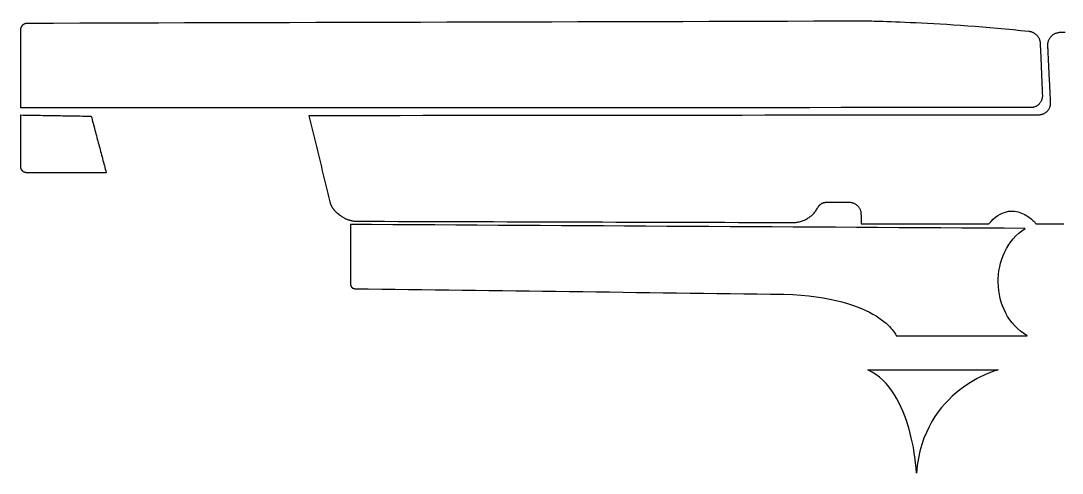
# Model space of a CAD drawing. Header units: metres. Extents: x 9 to 147, y -148 to -62.
# Drawn here: x 8.7 to 81.4, y -93.8 to -62.3 of the extents above; entities that cross this region are included whole.
import ezdxf

# ---------------------------------------------------------------- set-up
doc = ezdxf.new("R2010")
doc.units = ezdxf.units.M

msp = doc.modelspace()

# ---------------------------------------------------------------- linework, layer by layer
for points in [[(79.872332, -63.903606), (79.877158, -64.016382), (79.881984, -64.129158), (79.88681, -64.241934), (79.891636, -64.35471), (79.896462, -64.467486), (79.901288, -64.580262), (79.906114, -64.693038), (79.91094, -64.805814), (79.915766, -64.91859), (79.920592, -65.031366), (79.925418, -65.144142), (79.930244, -65.256918), (79.93507, -65.369694), (79.939896, -65.48247), (79.944722, -65.595246), (79.949548, -65.708022), (79.954374, -65.820798), (79.9592, -65.933574), (79.964026, -66.04635), (79.968852, -66.159126), (79.973678, -66.271902), (79.978504, -66.384678), (79.98333, -66.497454), (79.988156, -66.61023), (79.992982, -66.723006), (79.997808, -66.835782), (80.002634, -66.948558), (80.00746, -67.061334), (80.012286, -67.17411), (80.017112, -67.286886), (80.021938, -67.399662), (80.026764, -67.512438), (80.027526, -67.556126), (80.026002, -67.599306), (80.022192, -67.641724), (80.01635, -67.683634), (80.008476, -67.724782), (79.99857, -67.765168), (79.986632, -67.804792), (79.972662, -67.843654), (79.956914, -67.8815), (79.939388, -67.91833), (79.920084, -67.954144), (79.899002, -67.988942), (79.876396, -68.022724), (79.852266, -68.055236), (79.826358, -68.086478), (79.79918, -68.11645), (79.770478, -68.144898), (79.740506, -68.172076), (79.70901, -68.19773), (79.676244, -68.22186), (79.642462, -68.244466), (79.60741, -68.265294), (79.571342, -68.284344), (79.534258, -68.301616), (79.496158, -68.31711), (79.457042, -68.330826), (79.417164, -68.34251), (79.37627, -68.352162), (79.334614, -68.359782), (79.292196, -68.36537), (79.24927, -68.368672), (79.205582, -68.369942), (77.00391, -68.370704), (74.802238, -68.371466), (72.600566, -68.372228), (70.398894, -68.37299), (68.197222, -68.373752), (65.99555, -68.374514), (63.793878, -68.375276), (61.592206, -68.376038), (59.390534, -68.3768), (57.188862, -68.377562), (54.98719, -68.378324), (52.785518, -68.379086), (50.583846, -68.379848), (48.382174, -68.38061), (46.180502, -68.381372), (43.97883, -68.382134), (41.777158, -68.382896), (39.575486, -68.383658), (37.373814, -68.38442), (35.172142, -68.385182), (32.97047, -68.385944), (30.768798, -68.386706), (28.567126, -68.387468), (26.365454, -68.38823), (24.163782, -68.388992), (21.96211, -68.389754), (19.760438, -68.390516), (17.558766, -68.391278), (15.357094, -68.39204), (13.155422, -68.392802), (10.95375, -68.393564), (8.752078, -68.394326), (8.752078, -68.223638), (8.752078, -68.05295), (8.752078, -67.882262), (8.752078, -67.711574), (8.752078, -67.540886), (8.752078, -67.370198), (8.752078, -67.19951), (8.752078, -67.028822), (8.752078, -66.858134), (8.752078, -66.687446), (8.752078, -66.516758), (8.752078, -66.34607), (8.752078, -66.175382), (8.752078, -66.004694), (8.752078, -65.834006), (8.752078, -65.663318), (8.752078, -65.49263), (8.752078, -65.321942), (8.752078, -65.151254), (8.752078, -64.980566), (8.752078, -64.809878), (8.752078, -64.63919), (8.752078, -64.468502), (8.752078, -64.297814), (8.752078, -64.127126), (8.752078, -63.956438), (8.752078, -63.78575), (8.752078, -63.615062), (8.752078, -63.444374), (8.752078, -63.273686), (8.752078, -63.102998), (8.752078, -62.93231), (8.752586, -62.909196), (8.754364, -62.886336), (8.757158, -62.86373), (8.761222, -62.841632), (8.766302, -62.819788), (8.772398, -62.798452), (8.77951, -62.77737), (8.787638, -62.756796), (8.796782, -62.73673), (8.806688, -62.717172), (8.81761, -62.698376), (8.829294, -62.680088), (8.84174, -62.662308), (8.855202, -62.64529), (8.869426, -62.62878), (8.884412, -62.613032), (8.90016, -62.598046), (8.916416, -62.583822), (8.933434, -62.57036), (8.951214, -62.55766), (8.969502, -62.545976), (8.988298, -62.535054), (9.007856, -62.525148), (9.027922, -62.516004), (9.048496, -62.507876), (9.069324, -62.500764), (9.09066, -62.494668), (9.112504, -62.489588), (9.134602, -62.485524), (9.157208, -62.482476), (9.180068, -62.480698), (9.203182, -62.479936), (11.03249, -62.47511), (12.861798, -62.470284), (14.691106, -62.465458), (16.520414, -62.460632), (18.349722, -62.455806), (20.17903, -62.45098), (22.008338, -62.446154), (23.837646, -62.441328), (25.666954, -62.436502), (27.496262, -62.431676), (29.32557, -62.42685), (31.154878, -62.422024), (32.984186, -62.417198), (34.813494, -62.412372), (36.642802, -62.407546), (38.47211, -62.40272), (40.301418, -62.397894), (42.130726, -62.393068), (43.960034, -62.388242), (45.789342, -62.383416), (47.61865, -62.37859), (49.447958, -62.373764), (51.277266, -62.368938), (53.106574, -62.364112), (54.935882, -62.359286), (56.76519, -62.35446), (58.594498, -62.349634), (60.423806, -62.344808), (62.253114, -62.339982), (64.082422, -62.335156), (65.91173, -62.33033), (67.741038, -62.325504), (67.756786, -62.325758), (67.803522, -62.32652), (67.88023, -62.328044), (67.986148, -62.33033), (68.12026, -62.333378), (68.281804, -62.337442), (68.46951, -62.342522), (68.68287, -62.348618), (68.920614, -62.355984), (69.182234, -62.36462), (69.46646, -62.374526), (69.77253, -62.385956), (70.099682, -62.39891), (70.446646, -62.413388), (70.812914, -62.429644), (71.197216, -62.447678), (71.59879, -62.46749), (72.016874, -62.489334), (72.450452, -62.51321), (72.898508, -62.539118), (73.36028, -62.567312), (73.834752, -62.597792), (74.320908, -62.630558), (74.817986, -62.66561), (75.32497, -62.703202), (75.841098, -62.743588), (76.365354, -62.786514), (76.896976, -62.832234), (77.434948, -62.880748), (77.978254, -62.93231), (78.526132, -62.98692), (79.077566, -63.044578), (79.118714, -63.049912), (79.1591, -63.057024), (79.198724, -63.065914), (79.23784, -63.076582), (79.276194, -63.089028), (79.313532, -63.102998), (79.350108, -63.118492), (79.385922, -63.135764), (79.42072, -63.154306), (79.454502, -63.174372), (79.487268, -63.195962), (79.519018, -63.218822), (79.549752, -63.243206), (79.57947, -63.26886), (79.607918, -63.29553), (79.63535, -63.32347), (79.661512, -63.35268), (79.686404, -63.382906), (79.709772, -63.414148), (79.73187, -63.446406), (79.752698, -63.47968), (79.772002, -63.51397), (79.789782, -63.549276), (79.806038, -63.585344), (79.82077, -63.622174), (79.833978, -63.659766), (79.845408, -63.69812), (79.855314, -63.737236), (79.863442, -63.77686), (79.869792, -63.816992), (79.874364, -63.857886), (79.877158, -63.899288)], [(81.60639, -63.142114), (81.280508, -63.142114), (81.232756, -63.143384), (81.185512, -63.147194), (81.13903, -63.15329), (81.09331, -63.161672), (81.048606, -63.17234), (81.004664, -63.185294), (80.961738, -63.20028), (80.919828, -63.217298), (80.879188, -63.236348), (80.839564, -63.25743), (80.80121, -63.28029), (80.764126, -63.304928), (80.728312, -63.331344), (80.694022, -63.359538), (80.661002, -63.389256), (80.629506, -63.420752), (80.599788, -63.453772), (80.571594, -63.488062), (80.545178, -63.523876), (80.52054, -63.56096), (80.49768, -63.599314), (80.476598, -63.638684), (80.457548, -63.679324), (80.44053, -63.72098), (80.425544, -63.763652), (80.41259, -63.80734), (80.401922, -63.85179), (80.39354, -63.897002), (80.387444, -63.942976), (80.383634, -63.989712), (80.382364, -64.036956), (80.38338, -64.084708), (80.389476, -64.207898), (80.395572, -64.331088), (80.401668, -64.454278), (80.407764, -64.577468), (80.41386, -64.700658), (80.419956, -64.823848), (80.426052, -64.947038), (80.432148, -65.070228), (80.438244, -65.193418), (80.44434, -65.316608), (80.450436, -65.439798), (80.456532, -65.562988), (80.462628, -65.686178), (80.468724, -65.809368), (80.47482, -65.932558), (80.480916, -66.055748), (80.487012, -66.178938), (80.493108, -66.302128), (80.499204, -66.425318), (80.5053, -66.548508), (80.511396, -66.671698), (80.517492, -66.794888), (80.523588, -66.918078), (80.529684, -67.041268), (80.53578, -67.164458), (80.541876, -67.287648), (80.547972, -67.410838), (80.554068, -67.534028), (80.560164, -67.657218), (80.56626, -67.780408), (80.572356, -67.903598), (80.578452, -68.026788), (80.579468, -68.070476), (80.578198, -68.113656), (80.574642, -68.156328), (80.569054, -68.198238), (80.561434, -68.23964), (80.551782, -68.28028), (80.540098, -68.320158), (80.526382, -68.35902), (80.510888, -68.39712), (80.493362, -68.434204), (80.474058, -68.470272), (80.45323, -68.505324), (80.430624, -68.539106), (80.406494, -68.571872), (80.38084, -68.603368), (80.353662, -68.633594), (80.32496, -68.662296), (80.294988, -68.689728), (80.263492, -68.715636), (80.230726, -68.74002), (80.196944, -68.762626), (80.161892, -68.783708), (80.125824, -68.803012), (80.088486, -68.820538), (80.050386, -68.836286), (80.01127, -68.850002), (79.971138, -68.86194), (79.930244, -68.871846), (79.888588, -68.87972), (79.84617, -68.885308), (79.80299, -68.888864), (79.759302, -68.890134), (78.1685, -68.891658), (76.577698, -68.893182), (74.986896, -68.894706), (73.396094, -68.89623), (71.805292, -68.897754), (70.21449, -68.899278), (68.623688, -68.900802), (67.032886, -68.902326), (65.442084, -68.90385), (63.851282, -68.905374), (62.26048, -68.906898), (60.669678, -68.908422), (59.078876, -68.909946), (57.488074, -68.91147), (55.897272, -68.912994), (54.30647, -68.914518), (52.715668, -68.916042), (51.124866, -68.917566), (49.534064, -68.91909), (47.943262, -68.920614), (46.35246, -68.922138), (44.761658, -68.923662), (43.170856, -68.925186), (41.580054, -68.92671), (39.989252, -68.928234), (38.39845, -68.929758), (36.807648, -68.931282), (35.216846, -68.932806), (33.626044, -68.93433), (32.035242, -68.935854), (30.44444, -68.937378), (28.853638, -68.938902), (28.899104, -69.1261), (28.94457, -69.313044), (28.990036, -69.500242), (29.035502, -69.68744), (29.080968, -69.874638), (29.126434, -70.061836), (29.1719, -70.249034), (29.217366, -70.436232), (29.262832, -70.62343), (29.308298, -70.810374), (29.353764, -70.997572), (29.39923, -71.18477), (29.444696, -71.371968), (29.490162, -71.559166), (29.535628, -71.746364), (29.581094, -71.933562), (29.62656, -72.12076), (29.672026, -72.307704), (29.717492, -72.494902), (29.762958, -72.6821), (29.808424, -72.869298), (29.85389, -73.056496), (29.899356, -73.243694), (29.944822, -73.430892), (29.990288, -73.61809), (30.035754, -73.805288), (30.08122, -73.992232), (30.126686, -74.17943), (30.172152, -74.366628), (30.217618, -74.553826), (30.263084, -74.741024), (30.30855, -74.928222), (30.316424, -74.956416), (30.324806, -74.984356), (30.333696, -75.012042), (30.343094, -75.039728), (30.353, -75.06716), (30.363414, -75.094338), (30.374336, -75.121262), (30.385766, -75.147932), (30.397704, -75.174348), (30.41015, -75.20051), (30.423104, -75.226418), (30.436566, -75.252072), (30.450536, -75.277472), (30.465014, -75.302618), (30.48, -75.327256), (30.495494, -75.35164), (30.511496, -75.37577), (30.527752, -75.399646), (30.544516, -75.423268), (30.561788, -75.446382), (30.579568, -75.469242), (30.597856, -75.491848), (30.616398, -75.513946), (30.635448, -75.53579), (30.655006, -75.557126), (30.675072, -75.578208), (30.695392, -75.599036), (30.71622, -75.619356), (30.737556, -75.639422), (30.759146, -75.65898), (30.781244, -75.67803), (30.803596, -75.696826), (30.809184, -75.701398), (30.814772, -75.70597), (30.82036, -75.710542), (30.825948, -75.715114), (30.831536, -75.719686), (30.837124, -75.724258), (30.842712, -75.72883), (30.8483, -75.733402), (30.853888, -75.737974), (30.859476, -75.742546), (30.865064, -75.747118), (30.870652, -75.75169), (30.87624, -75.756262), (30.881828, -75.760834), (30.887416, -75.765406), (30.893004, -75.769978), (30.898592, -75.77455), (30.90418, -75.779122), (30.909768, -75.783694), (30.915356, -75.788266), (30.920944, -75.792838), (30.926532, -75.79741), (30.93212, -75.801982), (30.937708, -75.806554), (30.943296, -75.811126), (30.948884, -75.815698), (30.954472, -75.82027), (30.96006, -75.824842), (30.965648, -75.829414), (30.971236, -75.833986), (30.976824, -75.838558), (30.982412, -75.84313), (31.015686, -75.8698), (31.049468, -75.895708), (31.083758, -75.920854), (31.118556, -75.945238), (31.153862, -75.96886), (31.189422, -75.99172), (31.22549, -76.013564), (31.262066, -76.034646), (31.29915, -76.054966), (31.336488, -76.074524), (31.374334, -76.09332), (31.412434, -76.1111), (31.450788, -76.128118), (31.48965, -76.144374), (31.528766, -76.159868), (31.568136, -76.174346), (31.608014, -76.188062), (31.648146, -76.201016), (31.688532, -76.212954), (31.729172, -76.22413), (31.770066, -76.234544), (31.811214, -76.243942), (31.852616, -76.252578), (31.894018, -76.260198), (31.935674, -76.267056), (31.977584, -76.272898), (32.019494, -76.277978), (32.061658, -76.282042), (32.104076, -76.285344), (32.146494, -76.28763), (32.188912, -76.2889), (32.231584, -76.289408), (33.18129, -76.292202), (34.130996, -76.294996), (35.080702, -76.29779), (36.030408, -76.300584), (36.980114, -76.303378), (37.92982, -76.306172), (38.879526, -76.308966), (39.829232, -76.31176), (40.778938, -76.314554), (41.728644, -76.317348), (42.67835, -76.320142), (43.628056, -76.322936), (44.577762, -76.32573), (45.527468, -76.328524), (46.477174, -76.331318), (47.42688, -76.334112), (48.376586, -76.336906), (49.326292, -76.3397), (50.275998, -76.342494), (51.225704, -76.345288), (52.17541, -76.348082), (53.125116, -76.350876), (54.074822, -76.35367), (55.024528, -76.356464), (55.974234, -76.359258), (56.92394, -76.362052), (57.873646, -76.364846), (58.823352, -76.36764), (59.773058, -76.370434), (60.722764, -76.373228), (61.67247, -76.376022), (62.622176, -76.378816), (62.690502, -76.377546), (62.75832, -76.37399), (62.825884, -76.368148), (62.89294, -76.36002), (62.959234, -76.349606), (63.02502, -76.33716), (63.090298, -76.322428), (63.154814, -76.30541), (63.218568, -76.28636), (63.28156, -76.265278), (63.343536, -76.242164), (63.40475, -76.217018), (63.464948, -76.18984), (63.52413, -76.16063), (63.582296, -76.129388), (63.639446, -76.096368), (63.695326, -76.061316), (63.75019, -76.024486), (63.803784, -75.985878), (63.856108, -75.945238), (63.907162, -75.903074), (63.956692, -75.859132), (64.004698, -75.813412), (64.051434, -75.765914), (64.096646, -75.716892), (64.14008, -75.666092), (64.18199, -75.613768), (64.222122, -75.55992), (64.260476, -75.504548), (64.297052, -75.447652), (64.33185, -75.389232), (64.36487, -75.329288), (64.374776, -75.310238), (64.38519, -75.291696), (64.396112, -75.273408), (64.407796, -75.255628), (64.419988, -75.238356), (64.432688, -75.221592), (64.445896, -75.205082), (64.459612, -75.18908), (64.473582, -75.173586), (64.48806, -75.1586), (64.503046, -75.144122), (64.51854, -75.130152), (64.534542, -75.11669), (64.550798, -75.103736), (64.567562, -75.09129), (64.58458, -75.079352), (64.602106, -75.067922), (64.619886, -75.057254), (64.63792, -75.047094), (64.656462, -75.037442), (64.675258, -75.028298), (64.694308, -75.019916), (64.713612, -75.012042), (64.73317, -75.00493), (64.752982, -74.998326), (64.773048, -74.992484), (64.793368, -74.98715), (64.813942, -74.982578), (64.83477, -74.978514), (64.855852, -74.975212), (64.876934, -74.972672), (64.89827, -74.97064), (64.94399, -74.970386), (64.98971, -74.970132), (65.03543, -74.969878), (65.08115, -74.969624), (65.12687, -74.96937), (65.17259, -74.969116), (65.21831, -74.968862), (65.26403, -74.968608), (65.30975, -74.968354), (65.35547, -74.9681), (65.40119, -74.967846), (65.44691, -74.967592), (65.49263, -74.967338), (65.53835, -74.967084), (65.58407, -74.96683), (65.62979, -74.966576), (65.67551, -74.966322), (65.72123, -74.966068), (65.76695, -74.965814), (65.81267, -74.96556), (65.85839, -74.965306), (65.90411, -74.965052), (65.94983, -74.964798), (65.99555, -74.964544), (66.04127, -74.96429), (66.08699, -74.964036), (66.13271, -74.963782), (66.17843, -74.963528), (66.22415, -74.963274), (66.26987, -74.96302), (66.31559, -74.962766), (66.36131, -74.962512), (66.408046, -74.959718), (66.454528, -74.958702), (66.500502, -74.959464), (66.545714, -74.96175), (66.590418, -74.965814), (66.63436, -74.971656), (66.67754, -74.979022), (66.719958, -74.988166), (66.761614, -74.998834), (66.802254, -75.01128), (66.842132, -75.02525), (66.880994, -75.040744), (66.91884, -75.058016), (66.955416, -75.076812), (66.990976, -75.097132), (67.025266, -75.11923), (67.058286, -75.142852), (67.090036, -75.167998), (67.120262, -75.194668), (67.149218, -75.222862), (67.17665, -75.25258), (67.202558, -75.283822), (67.226942, -75.316588), (67.249548, -75.350878), (67.27063, -75.386692), (67.289934, -75.42403), (67.30746, -75.462892), (67.323208, -75.503024), (67.336924, -75.54468), (67.348608, -75.58786), (67.358514, -75.632564), (67.366134, -75.678538), (67.366896, -75.70343), (67.367658, -75.728322), (67.36842, -75.753214), (67.369182, -75.778106), (67.369944, -75.802998), (67.370706, -75.82789), (67.371468, -75.852782), (67.37223, -75.877674), (67.372992, -75.902566), (67.373754, -75.927458), (67.374516, -75.95235), (67.375278, -75.977242), (67.37604, -76.002134), (67.376802, -76.027026), (67.377564, -76.051918), (67.378326, -76.07681), (67.379088, -76.101702), (67.37985, -76.126594), (67.380612, -76.151486), (67.381374, -76.176378), (67.382136, -76.20127), (67.382898, -76.226162), (67.38366, -76.251054), (67.384422, -76.275946), (67.385184, -76.300838), (67.385946, -76.32573), (67.386708, -76.350622), (67.38747, -76.375514), (67.388232, -76.400406), (67.388994, -76.425298), (67.389756, -76.45019), (67.390518, -76.475082), (67.668394, -76.475082), (67.94627, -76.475082), (68.224146, -76.475082), (68.502022, -76.475082), (68.779898, -76.475082), (69.057774, -76.475082), (69.33565, -76.475082), (69.613526, -76.475082), (69.891402, -76.475082), (70.169278, -76.475082), (70.447154, -76.475082), (70.72503, -76.475082), (71.002906, -76.475082), (71.280782, -76.475082), (71.558658, -76.475082), (71.836534, -76.475082), (72.11441, -76.475082), (72.392286, -76.475082), (72.670162, -76.475082), (72.948038, -76.475082), (73.225914, -76.475082), (73.50379, -76.475082), (73.781666, -76.475082), (74.059542, -76.475082), (74.337418, -76.475082), (74.615294, -76.475082), (74.89317, -76.475082), (75.171046, -76.475082), (75.448922, -76.475082), (75.726798, -76.475082), (76.004674, -76.475082), (76.28255, -76.475082), (76.443078, -76.298552), (76.60259, -76.144374), (76.760832, -76.011278), (76.917296, -75.898502), (77.071982, -75.804776), (77.224382, -75.72883), (77.374496, -75.669902), (77.52207, -75.626722), (77.666596, -75.598274), (77.808074, -75.583288), (77.945996, -75.580748), (78.080108, -75.589638), (78.21041, -75.608688), (78.336394, -75.636882), (78.457806, -75.673204), (78.574646, -75.716638), (78.686406, -75.765914), (78.792832, -75.820016), (78.89367, -75.877674), (78.988666, -75.937872), (79.077566, -75.999594), (79.160116, -76.061824), (79.236062, -76.123292), (79.30515, -76.182982), (79.367126, -76.239624), (79.421736, -76.292456), (79.468726, -76.340208), (79.507588, -76.38161), (79.538322, -76.415646), (79.560674, -76.4413), (79.574136, -76.457556), (79.578708, -76.463144), (80.066134, -76.463398), (80.55356, -76.463652), (81.040986, -76.463906), (81.528412, -76.46416)], [(8.752078, -68.885054), (8.905494, -68.887594), (9.05891, -68.890134), (9.212326, -68.892674), (9.365742, -68.895214), (9.519158, -68.897754), (9.672574, -68.900294), (9.82599, -68.902834), (9.979406, -68.905374), (10.132822, -68.907914), (10.286238, -68.910454), (10.439654, -68.912994), (10.59307, -68.915534), (10.746486, -68.918074), (10.899902, -68.920614), (11.053318, -68.923154), (11.206734, -68.925694), (11.36015, -68.928234), (11.513566, -68.930774), (11.666982, -68.933314), (11.820398, -68.935854), (11.973814, -68.938394), (12.12723, -68.940934), (12.280646, -68.943474), (12.434062, -68.946014), (12.587478, -68.948554), (12.740894, -68.951094), (12.89431, -68.953634), (13.047726, -68.956174), (13.201142, -68.958714), (13.354558, -68.961254), (13.507974, -68.963794), (13.66139, -68.966334), (13.694156, -69.089524), (13.726922, -69.212714), (13.759688, -69.335904), (13.792454, -69.459094), (13.82522, -69.582284), (13.857986, -69.705474), (13.890752, -69.828664), (13.923518, -69.951854), (13.956284, -70.075044), (13.98905, -70.198234), (14.021816, -70.321424), (14.054582, -70.444614), (14.087348, -70.567804), (14.120114, -70.690994), (14.15288, -70.814184), (14.185646, -70.937374), (14.218412, -71.060564), (14.251178, -71.183754), (14.283944, -71.306944), (14.31671, -71.430134), (14.349476, -71.553324), (14.382242, -71.676514), (14.415008, -71.799704), (14.447774, -71.922894), (14.48054, -72.046084), (14.513306, -72.169274), (14.546072, -72.292464), (14.578838, -72.415654), (14.611604, -72.538844), (14.64437, -72.662034), (14.677136, -72.785224), (14.709902, -72.908414), (14.53642, -72.908414), (14.362938, -72.908414), (14.189456, -72.908414), (14.015974, -72.908414), (13.842492, -72.908414), (13.66901, -72.908414), (13.495528, -72.908414), (13.322046, -72.908414), (13.148564, -72.908414), (12.975082, -72.908414), (12.8016, -72.908414), (12.628118, -72.908414), (12.454636, -72.908414), (12.281154, -72.908414), (12.107672, -72.908414), (11.93419, -72.908414), (11.760708, -72.908414), (11.587226, -72.908414), (11.413744, -72.908414), (11.240262, -72.908414), (11.06678, -72.908414), (10.893298, -72.908414), (10.719816, -72.908414), (10.546334, -72.908414), (10.372852, -72.908414), (10.19937, -72.908414), (10.025888, -72.908414), (9.852406, -72.908414), (9.678924, -72.908414), (9.505442, -72.908414), (9.33196, -72.908414), (9.158478, -72.908414), (9.137396, -72.907906), (9.116568, -72.906382), (9.095994, -72.903842), (9.075928, -72.900286), (9.056116, -72.895714), (9.036812, -72.890126), (9.017762, -72.883776), (8.99922, -72.87641), (8.981186, -72.868282), (8.96366, -72.859138), (8.946642, -72.849232), (8.930132, -72.838564), (8.91413, -72.827134), (8.898636, -72.814942), (8.883904, -72.801988), (8.86968, -72.788526), (8.856218, -72.774302), (8.843264, -72.75957), (8.831072, -72.744076), (8.819642, -72.728074), (8.808974, -72.711564), (8.799068, -72.694546), (8.789924, -72.67702), (8.781796, -72.658986), (8.77443, -72.640444), (8.76808, -72.621394), (8.762492, -72.60209), (8.75792, -72.582278), (8.754364, -72.562212), (8.751824, -72.541638), (8.7503, -72.52081), (8.749792, -72.499728), (8.749792, -72.386698), (8.749792, -72.273668), (8.749792, -72.160638), (8.749792, -72.047608), (8.749792, -71.934578), (8.749792, -71.821548), (8.749792, -71.708518), (8.749792, -71.595488), (8.749792, -71.482458), (8.749792, -71.369428), (8.749792, -71.256398), (8.749792, -71.143368), (8.749792, -71.030338), (8.749792, -70.917308), (8.749792, -70.804278), (8.749792, -70.691248), (8.749792, -70.578218), (8.749792, -70.465188), (8.749792, -70.352158), (8.749792, -70.239128), (8.749792, -70.126098), (8.749792, -70.013068), (8.749792, -69.900038), (8.749792, -69.787008), (8.749792, -69.673978), (8.749792, -69.560948), (8.749792, -69.447918), (8.749792, -69.334888), (8.749792, -69.221858), (8.749792, -69.108828), (8.749792, -68.995798), (8.749792, -68.882768)], [(78.826614, -76.791566), (77.3557, -76.78293), (75.884786, -76.774294), (74.413872, -76.765658), (72.942958, -76.757022), (71.472044, -76.748386), (70.00113, -76.73975), (68.530216, -76.731114), (67.059302, -76.722478), (65.588388, -76.713842), (64.117474, -76.705206), (62.64656, -76.69657), (61.175646, -76.687934), (59.704732, -76.679298), (58.233818, -76.670662), (56.762904, -76.662026), (55.29199, -76.65339), (53.821076, -76.644754), (52.350162, -76.636118), (50.879248, -76.627482), (49.408334, -76.618846), (47.93742, -76.61021), (46.466506, -76.601574), (44.995592, -76.592938), (43.524678, -76.584302), (42.053764, -76.575666), (40.58285, -76.56703), (39.111936, -76.558394), (37.641022, -76.549758), (36.170108, -76.541122), (34.699194, -76.532486), (33.22828, -76.52385), (31.757366, -76.515214), (31.757366, -76.645516), (31.757366, -76.775818), (31.757366, -76.90612), (31.757366, -77.036422), (31.757366, -77.166724), (31.757366, -77.297026), (31.757366, -77.427328), (31.757366, -77.55763), (31.757366, -77.687932), (31.757366, -77.818234), (31.757366, -77.948536), (31.757366, -78.078838), (31.757366, -78.20914), (31.757366, -78.339442), (31.757366, -78.469744), (31.757366, -78.600046), (31.757366, -78.730348), (31.757366, -78.86065), (31.757366, -78.990952), (31.757366, -79.121254), (31.757366, -79.251556), (31.757366, -79.381858), (31.757366, -79.51216), (31.757366, -79.642462), (31.757366, -79.772764), (31.757366, -79.903066), (31.757366, -80.033368), (31.757366, -80.16367), (31.757366, -80.293972), (31.757366, -80.424274), (31.757366, -80.554576), (31.757366, -80.684878), (31.757874, -80.700372), (31.759144, -80.715612), (31.760922, -80.730598), (31.763462, -80.74533), (31.766764, -80.759808), (31.770828, -80.774032), (31.7754, -80.788002), (31.780734, -80.801718), (31.78683, -80.81518), (31.793434, -80.828134), (31.800546, -80.840834), (31.80842, -80.853026), (31.816802, -80.864964), (31.825692, -80.876394), (31.83509, -80.887316), (31.844996, -80.89773), (31.85541, -80.90789), (31.866332, -80.917542), (31.877762, -80.926686), (31.889446, -80.935068), (31.901638, -80.942942), (31.914084, -80.950308), (31.927038, -80.957166), (31.940246, -80.963262), (31.953962, -80.96885), (31.967932, -80.973676), (31.982156, -80.977994), (31.996634, -80.98155), (32.011366, -80.984344), (32.026352, -80.986376), (32.041592, -80.987646), (32.057086, -80.988154), (32.992568, -81.000346), (33.92805, -81.012538), (34.863532, -81.02473), (35.799014, -81.036922), (36.734496, -81.049114), (37.669978, -81.061306), (38.60546, -81.073498), (39.540942, -81.08569), (40.476424, -81.097882), (41.411906, -81.110074), (42.347388, -81.122266), (43.28287, -81.134458), (44.218352, -81.14665), (45.153834, -81.158842), (46.089316, -81.171034), (47.024798, -81.183226), (47.96028, -81.195418), (48.895762, -81.20761), (49.831244, -81.219802), (50.766726, -81.231994), (51.702208, -81.244186), (52.63769, -81.256378), (53.573172, -81.26857), (54.508654, -81.280762), (55.444136, -81.292954), (56.379618, -81.305146), (57.3151, -81.317338), (58.250582, -81.32953), (59.186064, -81.341722), (60.121546, -81.353914), (61.057028, -81.366106), (61.99251, -81.378298), (62.604142, -81.402936), (63.184024, -81.44129), (63.732918, -81.492598), (64.251586, -81.55559), (64.741044, -81.629504), (65.202054, -81.713324), (65.635378, -81.806288), (66.041778, -81.90738), (66.422016, -82.015584), (66.777108, -82.129884), (67.107816, -82.249264), (67.414648, -82.372962), (67.698874, -82.499962), (67.961002, -82.629248), (68.201794, -82.759804), (68.422266, -82.890868), (68.62318, -83.021424), (68.805298, -83.150456), (68.969382, -83.276948), (69.116194, -83.400138), (69.246496, -83.51901), (69.361304, -83.632548), (69.46138, -83.739736), (69.547486, -83.839558), (69.620384, -83.931252), (69.68109, -84.013802), (69.730112, -84.086446), (69.768466, -84.147914), (69.796914, -84.197444), (69.816218, -84.23402), (69.82714, -84.256626), (69.830696, -84.2645), (70.116446, -84.2645), (70.402196, -84.2645), (70.687946, -84.2645), (70.973696, -84.2645), (71.259446, -84.2645), (71.545196, -84.2645), (71.830946, -84.2645), (72.116696, -84.2645), (72.402446, -84.2645), (72.688196, -84.2645), (72.973946, -84.2645), (73.259696, -84.2645), (73.545446, -84.2645), (73.831196, -84.2645), (74.116946, -84.2645), (74.402696, -84.2645), (74.688446, -84.2645), (74.974196, -84.2645), (75.259946, -84.2645), (75.545696, -84.2645), (75.831446, -84.2645), (76.117196, -84.2645), (76.402946, -84.2645), (76.688696, -84.2645), (76.974446, -84.2645), (77.260196, -84.2645), (77.545946, -84.2645), (77.831696, -84.2645), (78.117446, -84.2645), (78.403196, -84.2645), (78.688946, -84.2645), (78.974696, -84.2645), (78.732634, -84.11464), (78.506066, -83.949286), (78.294738, -83.769454), (78.09865, -83.575906), (77.918056, -83.369912), (77.752702, -83.152488), (77.602588, -82.92465), (77.467968, -82.68716), (77.348588, -82.441288), (77.244448, -82.18805), (77.155802, -81.928462), (77.082396, -81.663286), (77.02423, -81.393792), (76.981304, -81.120996), (76.953872, -80.845914), (76.94168, -80.569308), (76.944728, -80.292448), (76.963016, -80.01635), (76.996798, -79.74203), (77.04582, -79.47025), (77.110082, -79.20228), (77.189584, -78.939136), (77.28458, -78.681834), (77.394816, -78.431136), (77.520292, -78.188312), (77.661008, -77.954378), (77.816964, -77.73035), (77.988414, -77.517244), (78.175104, -77.315822), (78.377034, -77.127354), (78.594204, -76.952856), (78.826614, -76.793344)], [(67.856608, -86.65083), (68.14058, -86.65083), (68.424552, -86.65083), (68.708524, -86.65083), (68.992496, -86.65083), (69.276468, -86.65083), (69.56044, -86.65083), (69.844412, -86.65083), (70.128384, -86.65083), (70.412356, -86.65083), (70.696328, -86.65083), (70.9803, -86.65083), (71.264272, -86.65083), (71.548244, -86.65083), (71.832216, -86.65083), (72.116188, -86.65083), (72.40016, -86.65083), (72.684132, -86.65083), (72.968104, -86.65083), (73.252076, -86.65083), (73.536048, -86.65083), (73.82002, -86.65083), (74.103992, -86.65083), (74.387964, -86.65083), (74.671936, -86.65083), (74.955908, -86.65083), (75.23988, -86.65083), (75.523852, -86.65083), (75.807824, -86.65083), (76.091796, -86.65083), (76.375768, -86.65083), (76.65974, -86.65083), (76.943712, -86.65083), (76.928472, -86.654894), (76.884276, -86.66734), (76.812902, -86.688676), (76.716382, -86.71941), (76.59624, -86.760304), (76.454508, -86.811866), (76.292964, -86.874858), (76.11364, -86.949534), (75.918314, -87.03691), (75.708764, -87.13724), (75.486768, -87.251286), (75.254358, -87.379556), (75.013058, -87.522558), (74.7649, -87.681054), (74.511916, -87.855552), (74.255884, -88.04656), (73.998582, -88.25484), (73.741788, -88.4809), (73.48728, -88.725248), (73.23709, -88.988646), (72.992996, -89.271602), (72.75703, -89.574624), (72.530716, -89.898474), (72.316086, -90.24366), (72.114918, -90.61069), (71.929244, -91.000326), (71.760842, -91.413076), (71.61149, -91.849448), (71.482966, -92.30995), (71.377048, -92.795344), (71.295768, -93.306138), (71.240904, -93.843094), (71.240142, -93.826584), (71.237348, -93.778324), (71.232268, -93.699838), (71.224394, -93.593412), (71.212964, -93.46057), (71.197724, -93.303344), (71.178166, -93.123512), (71.153782, -92.922852), (71.124064, -92.703142), (71.088758, -92.466414), (71.047102, -92.214192), (70.998588, -91.948762), (70.942962, -91.671648), (70.879462, -91.384882), (70.807834, -91.089988), (70.727316, -90.788998), (70.637654, -90.483944), (70.53834, -90.17635), (70.428866, -89.868248), (70.308724, -89.561416), (70.177406, -89.257886), (70.034404, -88.959182), (69.87921, -88.667336), (69.711316, -88.384126), (69.530468, -88.11133), (69.335904, -87.85098), (69.12737, -87.604854), (68.904104, -87.37473), (68.665852, -87.162386), (68.412106, -86.969854), (68.142358, -86.798658), (67.855846, -86.65083)]]:
    msp.add_lwpolyline(points)

doc.saveas('drawing.dxf')
